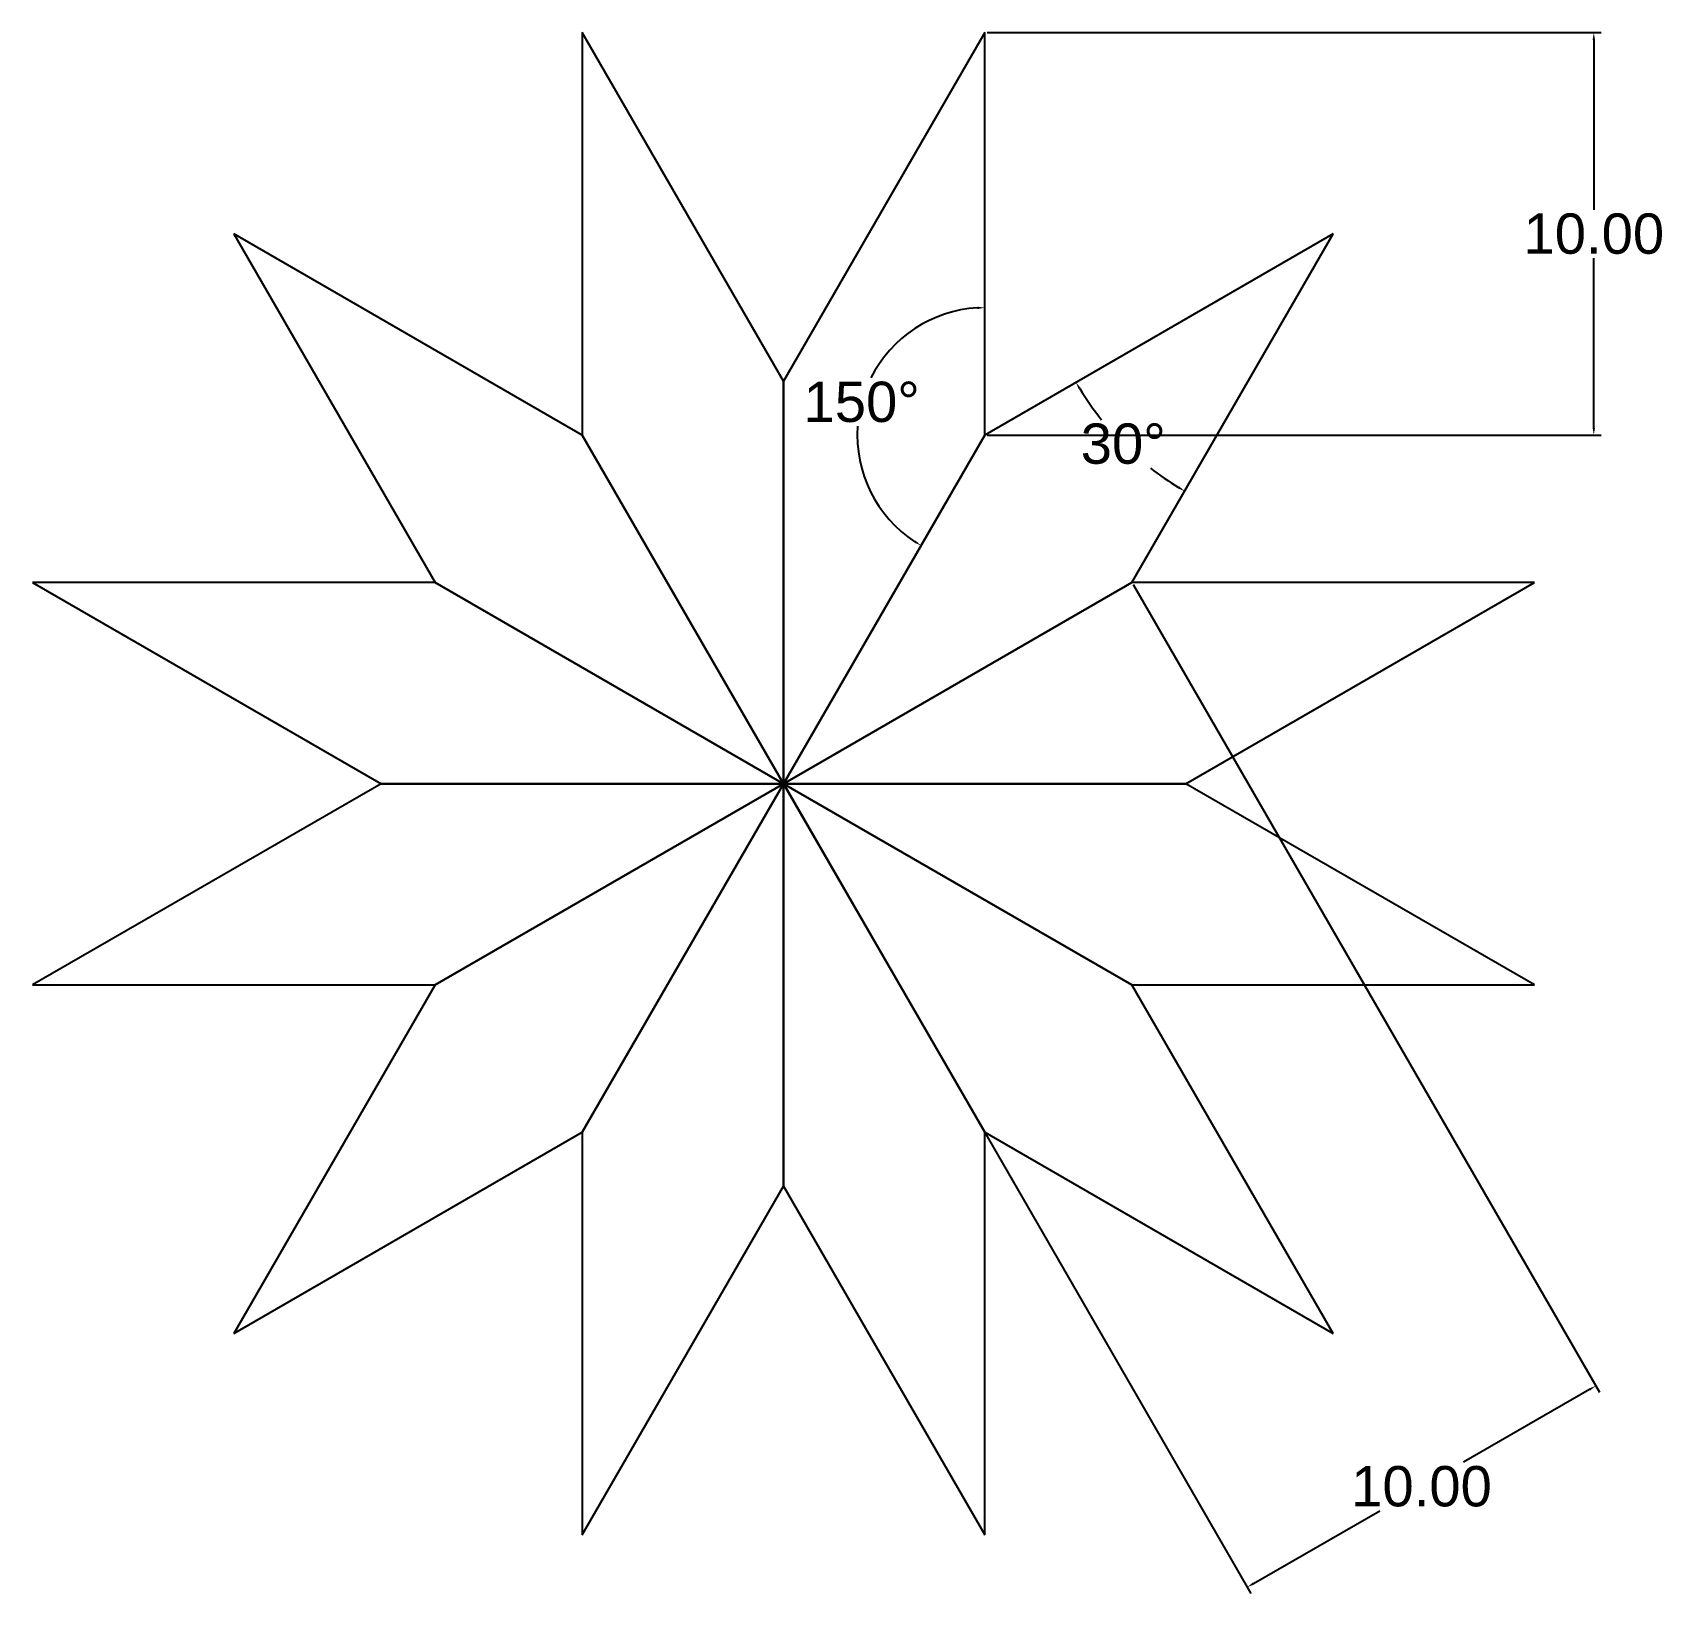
# Model space of a CAD drawing. Header units: centimetres. Extents: x -54.3 to -13.7, y 35.1 to 73.8.
import ezdxf

# ---------------------------------------------------------------- set-up
doc = ezdxf.new("R2010")
doc.units = ezdxf.units.CM
doc.header["$MEASUREMENT"] = 0
doc.styles.get("Standard").update_dxf_attribs({"font": 'arial.ttf'})
doc.dimstyles.get("Standard").update_dxf_attribs({"dimtxt": 1, "dimasz": 0.18, "dimexe": 0.18, "dimexo": 0.0625, "dimgap": 0.09, "dimtad": 0, "dimtih": 1, "dimtoh": 1, "dimzin": 0, "dimdsep": 46, "dimtxsty": 'Standard', "dimcen": 0.09, "dimclrd": 2, "dimclre": 2, "dimclrt": 2, "dimadec": 0, "dimazin": 0, "dimtfac": 1, "dimtofl": 0, "dimtmove": 0, "dimatfit": 3, "dimfxl": 1, "dimtfillclr": 2, "dimtolj": 1, "dimtzin": 0, "dimarcsym": 0})

# ---------------------------------------------------------------- blocks, each defined once
blk = doc.blocks.new('*U21')
for p, q in [((-0.67, 2.5), (-9.33, -2.5)), ((9.33, 2.5), (-0.67, 2.5)), ((0.67, -2.5), (9.33, 2.5)), ((-9.33, -2.5), (0.67, -2.5))]:
    blk.add_line(p, q)
blk = doc.blocks.new('*U22')
at = {"color": 0, "linetype": 'ByBlock', "lineweight": -2, "transparency": 16777216}
for p, rotation in [((-38.091, 64.515), 89.99999999999994), ((-33.091, 64.515), 59.99999999999999), ((-42.421, 62.015), 119.9999999999999), ((-28.761, 62.015), 29.99999999999996), ((-44.921, 57.685), 149.9999999999999), ((-26.261, 52.685), 329.9999999999998), ((-28.761, 48.355), 299.9999999999998), ((-44.921, 52.685), 180), ((-42.421, 48.355), 209.9999999999999), ((-38.091, 45.855), 239.9999999999998), ((-33.091, 45.855), 269.9999999999997)]:
    blk.add_blockref('*U21', p, dxfattribs=dict(at, rotation=rotation))
blk.add_blockref('*U21', (-26.261, 57.685), dxfattribs=at)
blk = doc.blocks.new('*D23')
at = {"color": 2, "lineweight": -2, "transparency": 16777216}
for start, end in [(211.3975, 218.7323), (232.0485, 238.6025)]:
    blk.add_arc((-21.931, 68.845), 7.38, start, end, dxfattribs=at)
at = {"color": 2, "transparency": 16777216}
for points in [[(-28.256, 64.985), (-28.204, 65.016), (-28.322, 65.155)], [(-25.76, 62.572), (-25.791, 62.52), (-25.621, 62.454)]]:
    blk.add_solid(points, dxfattribs=at)
at = {"layer": 'Defpoints', "color": 0, "transparency": 16777216}
for p in [(-21.931, 68.845), (-21.931, 68.845), (-27.584, 64.102), (-30.591, 63.845), (-26.931, 60.185)]:
    blk.add_point(p, dxfattribs=at)
at = {"color": 2, "transparency": 16777216, "insert": (-27.149, 63.627), "char_height": 1, "attachment_point": 5}
blk.add_mtext('\\A1;30°', dxfattribs=at)
blk = doc.blocks.new('*D24')
at = {"color": 2, "lineweight": -2, "transparency": 16777216}
for start, end in [(93.2584, 153.35), (176.0378, 236.7416)]:
    blk.add_arc((-30.591, 63.845), 3.166, start, end, dxfattribs=at)
at = {"color": 2, "transparency": 16777216}
for points in [[(-30.772, 67.036), (-30.77, 66.976), (-30.591, 67.011)], [(-32.311, 61.224), (-32.343, 61.173), (-32.174, 61.104)]]:
    blk.add_solid(points, dxfattribs=at)
at = {"layer": 'Defpoints', "color": 0, "transparency": 16777216}
for p in [(-30.591, 73.845), (-33.016, 65.88), (-30.591, 63.845), (-30.591, 63.845), (-35.591, 55.185)]:
    blk.add_point(p, dxfattribs=at)
at = {"color": 2, "transparency": 16777216, "insert": (-33.649, 64.665), "char_height": 1, "attachment_point": 5}
blk.add_mtext('\\A1;150°', dxfattribs=at)
blk = doc.blocks.new('*D25')
at = {"color": 2, "lineweight": -2, "transparency": 16777216}
for p, q in [((-30.528, 73.845), (-15.274, 73.845)), ((-15.454, 73.665), (-15.454, 69.446)), ((-15.454, 64.025), (-15.454, 68.245)), ((-30.528, 63.845), (-15.274, 63.845))]:
    blk.add_line(p, q, dxfattribs=at)
at = {"color": 2, "transparency": 16777216}
for points in [[(-15.484, 73.665), (-15.424, 73.665), (-15.454, 73.845)], [(-15.484, 64.025), (-15.424, 64.025), (-15.454, 63.845)]]:
    blk.add_solid(points, dxfattribs=at)
at = {"layer": 'Defpoints', "color": 0, "transparency": 16777216}
for p in [(-30.591, 73.845), (-30.591, 63.845), (-15.454, 63.845)]:
    blk.add_point(p, dxfattribs=at)
at = {"color": 2, "transparency": 16777216, "insert": (-15.454, 68.845), "char_height": 1, "attachment_point": 5}
blk.add_mtext('\\A1;10.00', dxfattribs=at)
blk = doc.blocks.new('*D26')
at = {"color": 2, "lineweight": -2, "transparency": 16777216}
for p, q in [((-26.899, 60.131), (-15.316, 40.068)), ((-35.56, 55.131), (-23.976, 35.068)), ((-15.562, 40.134), (-18.696, 38.325)), ((-23.91, 35.314), (-20.776, 37.123))]:
    blk.add_line(p, q, dxfattribs=at)
at = {"color": 2, "transparency": 16777216}
for points in [[(-15.577, 40.16), (-15.547, 40.108), (-15.406, 40.224)], [(-23.925, 35.34), (-23.895, 35.288), (-24.066, 35.224)]]:
    blk.add_solid(points, dxfattribs=at)
at = {"layer": 'Defpoints', "color": 0, "transparency": 16777216}
for p in [(-26.931, 60.185), (-35.591, 55.185), (-24.066, 35.224)]:
    blk.add_point(p, dxfattribs=at)
at = {"color": 2, "transparency": 16777216, "insert": (-19.736, 37.724), "char_height": 1, "attachment_point": 5}
blk.add_mtext('\\A1;10.00', dxfattribs=at)

msp = doc.modelspace()

# ---------------------------------------------------------------- block references
msp.add_blockref('*U22', (0, 0))

# ---------------------------------------------------------------- dimensions: what is measured, and where the dimension line sits
for base, line1, line2, picture, middle in [((-33.016, 65.88), ((-30.591, 63.845), (-35.591, 55.185)), ((-30.591, 63.845), (-30.591, 73.845)), '*D24', (-33.649, 64.665)), ((-27.584, 64.102), ((-26.931, 60.185), (-21.931, 68.845)), ((-21.931, 68.845), (-30.591, 63.845)), '*D23', (-27.149, 63.627))]:
    dim = msp.add_angular_dim_2l(base=base, line1=line1, line2=line2, dimstyle='Standard')
    dim.commit()
    dim.dimension.update_dxf_attribs({"geometry": picture, "text_midpoint": middle})
dim = msp.add_linear_dim(base=(-15.454, 63.845), p1=(-30.591, 73.845), p2=(-30.591, 63.845), angle=90, dimstyle='Standard')
dim.commit()
dim.dimension.update_dxf_attribs({"geometry": '*D25', "text_midpoint": (-15.454, 68.845)})
dim = msp.add_aligned_dim(p1=(-26.931, 60.185), p2=(-35.591, 55.185), distance=23.049, dimstyle='Standard')
dim.commit()
dim.dimension.update_dxf_attribs({"geometry": '*D26', "text_midpoint": (-19.736, 37.724)})

doc.saveas('drawing.dxf')
